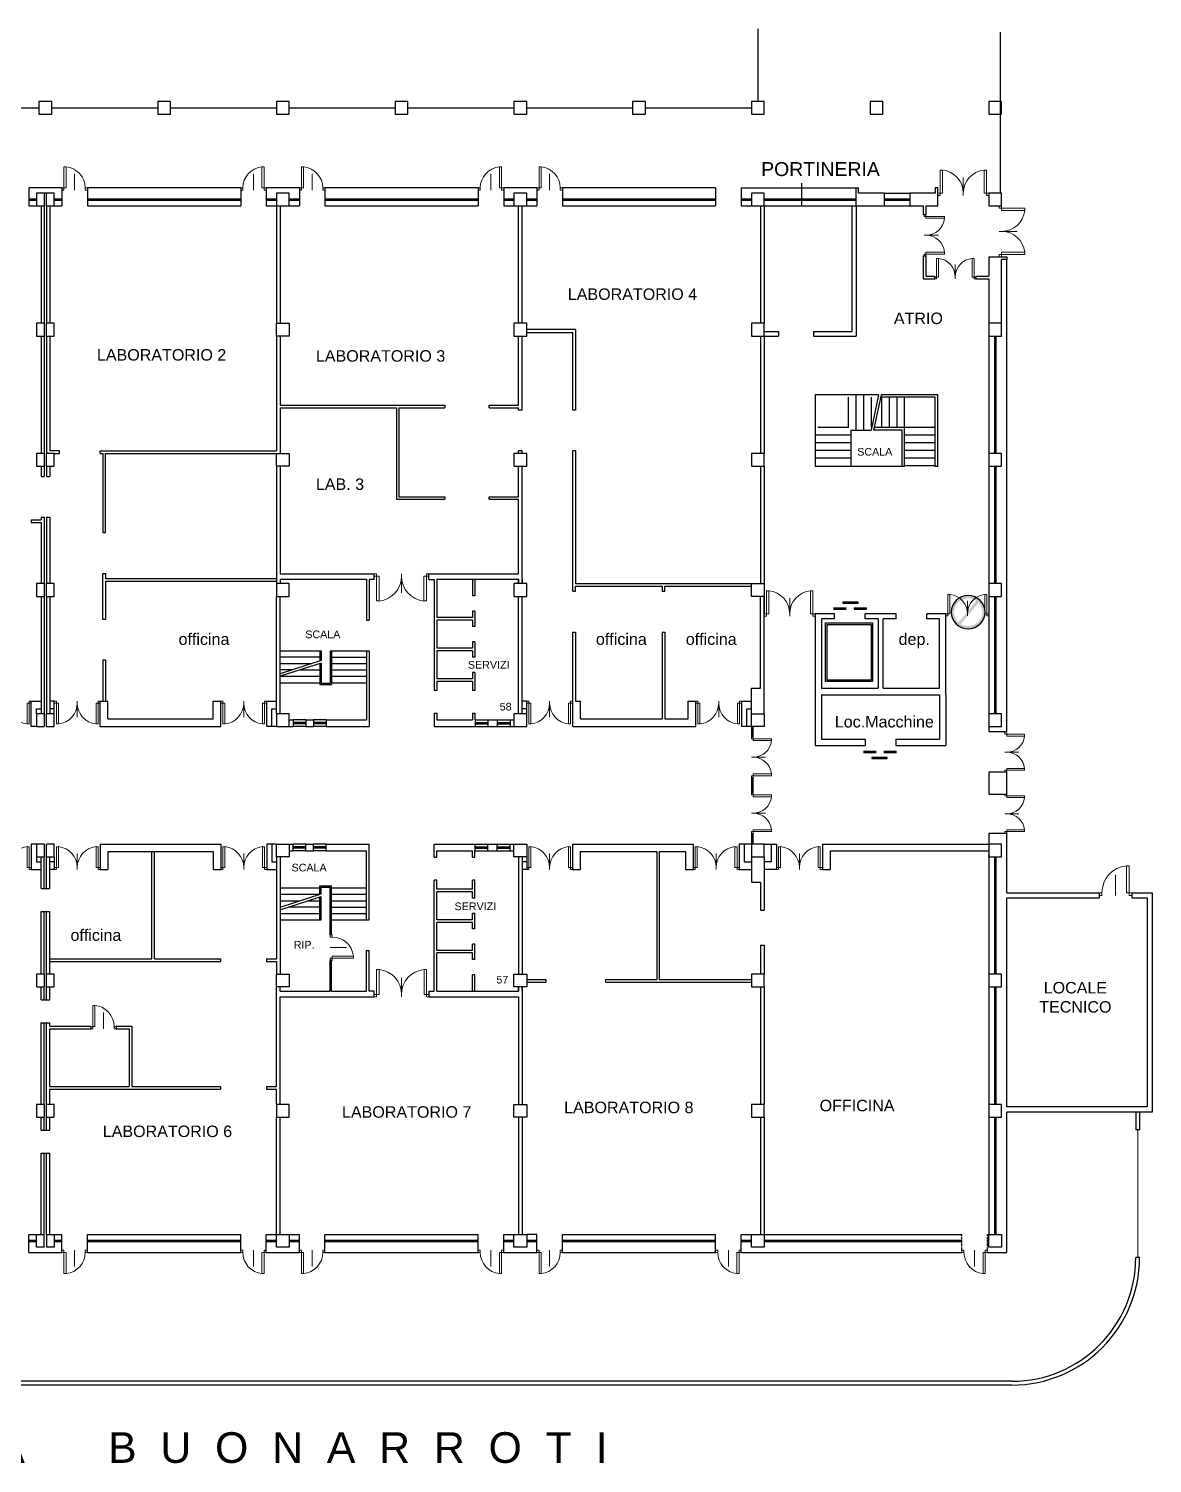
# Model space of a CAD drawing. Header units: millimetres. Extents: x 1432 to 182139, y 2740 to 59598.
# Drawn here: x 138137 to 182139, y 2740 to 58943 of the extents above; entities that cross this region are included whole.
import ezdxf
from ezdxf.enums import TextEntityAlignment as Align

# ---------------------------------------------------------------- set-up
doc = ezdxf.new("R2010")
doc.units = ezdxf.units.MM
for name, pattern in [('DASHDOT', [1, 0.5, -0.25, 0, -0.25]), ('DASHED', [0.75, 0.5, -0.25]), ('HIDDEN', [0.375, 0.25, -0.125])]:
    doc.linetypes.add(name, pattern=pattern)
for name, color, linetype in [('ARCHPT', 7, 'Continuous'), ('CARTIGLIO', 7, 'Continuous'), ('numeri_stanze', 11, 'Continuous'), ('PROIEZIONI', 4, 'Continuous'), ('SEZIONI', 7, 'Continuous')]:
    doc.layers.add(name, color=color, linetype=linetype)
doc.layers.add('arredi', color=8, linetype='Continuous', lineweight=5)
doc.layers.add('INFISSI', color=4, linetype='Continuous', lineweight=5)
doc.layers.add('no_note', color=151, linetype='Continuous', plot=False)
doc.layers.get('no_note').off()
doc.styles.get("Standard").update_dxf_attribs({"font": 'Arial.ttf'})

# ---------------------------------------------------------------- blocks, each defined once
blk = doc.blocks.new('REI')
at = {"layer": 'ARCHPT', "color": 7}
for p, q in [((-630, 230), (-130, 230)), ((-310, 0), (310, 0))]:
    blk.add_line(p, q, dxfattribs=at)
for points in [[(-630, 280), (-630, 180), (-130, 280), (-130, 180)], [(-310, 50), (-310, -50), (310, 50), (310, -50)], [(670, 280), (670, 180), (170, 280), (170, 180)]]:
    blk.add_trace(points, dxfattribs=at)
blk = doc.blocks.new('PORTA')
at = {"layer": 'INFISSI'}
for p, q in [((-5477.1, 11431.3), (-5482.1, 11431.3)), ((-5477.1, 11426.3), (-5482.1, 11426.3)), ((-5477.1, 11431.3), (-5477.1, 11426.3)), ((-5477.1, 11426.3), (-5477.1, 11376.6)), ((-5472.1, 11426.3), (-5477.1, 11426.3)), ((-5472.1, 11426.3), (-5472.1, 11376.6)), ((-5427.1, 11431.3), (-5427.1, 11392.9)), ((-5382.1, 11426.3), (-5382.1, 11376.6)), ((-5377.1, 11426.3), (-5382.1, 11426.3)), ((-5372.1, 11431.3), (-5377.1, 11431.3)), ((-5377.1, 11431.3), (-5377.1, 11426.3)), ((-5377.1, 11426.3), (-5377.1, 11376.6)), ((-5372.1, 11426.3), (-5377.1, 11426.3)), ((-5472.1, 11376.6), (-5477.1, 11376.6)), ((-5382.1, 11376.6), (-5377.1, 11376.6))]:
    blk.add_line(p, q, dxfattribs=at)
for centre, start, end in [((-5477.1, 11426.3), 275.7392, 0), ((-5377.1, 11426.3), 180, 264.2608)]:
    blk.add_arc(centre, 50, start, end, dxfattribs=at)
blk = doc.blocks.new('porta 180')
at = {"layer": 'INFISSI', "xscale": -16.36363636421078, "yscale": 16.36363636314986, "zscale": 16.36363636415724}
blk.add_blockref('PORTA', (-58703, 159843), dxfattribs=at)
blk = doc.blocks.new('porta_1')
at = {"layer": 'INFISSI'}
for p, q in [((-12578.2, 17272.4), (-12578.2, 17364.9)), ((-12578.2, 17364.9), (-12568.9, 17364.9)), ((-12568.9, 17272.4), (-12568.9, 17364.9)), ((-12615.4, 17263.1), (-12615.4, 17334.5)), ((-12661.9, 17272.4), (-12671.2, 17272.4)), ((-12661.9, 17263.1), (-12671.2, 17263.1)), ((-12661.9, 17263.1), (-12661.9, 17272.4)), ((-12578.2, 17272.4), (-12568.9, 17272.4)), ((-12568.9, 17272.4), (-12559.6, 17272.4)), ((-12568.9, 17263.1), (-12568.9, 17272.4)), ((-12568.9, 17263.1), (-12559.6, 17263.1))]:
    blk.add_line(p, q, dxfattribs=at)
blk.add_arc((-12568.9, 17272.4), 93, 95.7392, 180, dxfattribs=at)
blk = doc.blocks.new('divieto_accesso')
at = {"layer": 'CARTIGLIO'}
h = blk.add_hatch(color=1, dxfattribs=at)
edge = h.paths.add_edge_path()
edge.add_arc((0, 0), 0.733, 0, 360)
edge = h.paths.add_edge_path(flags=16)
edge.add_line((-0.356, 0.496), (0.414, -0.449))
edge.add_arc((0, 0), 0.611, 312.63798, 485.67173)
edge = h.paths.add_edge_path(flags=16)
edge.add_line((-0.448, 0.415), (0.316, -0.522))
edge.add_arc((0, 0), 0.611, 137.14128, 301.16842, ccw=False)
at = {"layer": 'CARTIGLIO', "color": 2}
blk.add_circle((0, 0), 0.733, dxfattribs=at)

msp = doc.modelspace()

# ---------------------------------------------------------------- linework, layer by layer
at = {"layer": 'arredi', "linetype": 'Continuous'}
msp.add_line((160731, 21694), (160731, 21594), dxfattribs=at)
at = {"layer": 'CARTIGLIO'}
msp.add_line((168397, 52893), (168397, 52002), dxfattribs=at)
at = {"layer": 'INFISSI'}
for p, q in [((166439, 31189), (166439, 31602)), ((166474, 31189), (166474, 31602)), ((166509, 31189), (166509, 31602)), ((166509, 31189), (166439, 31189)), ((166439, 29302), (166439, 29605)), ((166509, 29605), (166439, 29605)), ((166439, 28999), (166439, 29302)), ((166474, 28999), (166474, 29605)), ((166509, 28999), (166509, 29605)), ((166509, 28999), (166439, 28999)), ((166439, 27002), (166439, 27415)), ((166509, 27415), (166439, 27415)), ((166474, 27002), (166474, 27415)), ((166509, 27002), (166509, 27415)), ((181568, 15805, -314), (181568, 10805, -314))]:
    msp.add_line(p, q, dxfattribs=at)
at = {"layer": 'PROIEZIONI', "linetype": 'DASHED', "ltscale": 400000}
for p, q in [((166689, 58943), (166689, 56092)), ((166690, 58943), (166689, 56092)), ((176186, 58810), (176186, 52502)), ((134389, 55842), (138539, 55842)), ((139039, 55842), (143189, 55842)), ((143689, 55842), (147839, 55842)), ((148339, 55842), (152489, 55842)), ((152989, 55842), (157139, 55842)), ((157639, 55842), (161789, 55842)), ((162289, 55842), (166439, 55842)), ((168939, 44602), (168939, 41794)), ((171421, 44602), (168939, 44602)), ((170239, 43323), (170239, 44502)), ((170539, 43216), (170539, 44602)), ((170839, 43216), (170839, 44602)), ((171421, 44602), (171124, 43216)), ((171139, 43323), (171139, 44502)), ((171524, 44602), (171227, 43216)), ((170239, 43316), (169039, 43316)), ((170339, 43016), (168939, 43016)), ((170339, 42716), (168939, 42716)), ((170339, 43216), (170339, 41794)), ((170339, 43216), (171124, 43216)), ((170339, 42416), (168939, 42416)), ((170339, 42116), (168939, 42116)), ((172339, 41794), (168939, 41794)), ((147989, 34572), (149539, 34572)), ((149539, 34322), (147989, 34322)), ((149539, 34572), (149539, 34175)), ((149539, 34572), (149589, 34572)), ((149589, 34572), (149589, 34191)), ((149589, 34191), (147989, 33675)), ((149589, 34088), (147989, 33572)), ((147989, 34072), (149219, 34072)), ((148444, 33822), (147989, 33822)), ((147989, 24532), (149589, 25048)), ((147989, 24427), (149589, 24943)), ((149089, 24782), (149539, 24782)), ((149539, 24032), (149539, 24927)), ((149589, 24032), (149589, 24943)), ((147989, 24282), (149539, 24282)), ((149539, 24532), (148314, 24532)), ((147989, 24032), (149539, 24032)), ((149539, 24032), (149589, 24032))]:
    msp.add_line(p, q, dxfattribs=at)
at = {"layer": 'PROIEZIONI'}
for p, q in [((138139, 52277), (138439, 52277)), ((139139, 52277), (139439, 52277)), ((140439, 52277), (146439, 52277)), ((147439, 52277), (147839, 52277)), ((148339, 52277), (148739, 52277)), ((149739, 52277), (155739, 52277)), ((156739, 52277), (157139, 52277)), ((157639, 52277), (158039, 52277)), ((159039, 52277), (165039, 52277)), ((166039, 52277), (166439, 52277)), ((166939, 52277), (170539, 52277)), ((171639, 52502), (172639, 52502)), ((171639, 52277), (172639, 52277)), ((138139, 52227), (138439, 52227)), ((139139, 52227), (139439, 52227)), ((140439, 52227), (146439, 52227)), ((147439, 52227), (147839, 52227)), ((148339, 52227), (148739, 52227)), ((149739, 52227), (155739, 52227)), ((156739, 52227), (157139, 52227)), ((157639, 52227), (158039, 52227)), ((159039, 52227), (165039, 52227)), ((166039, 52227), (166439, 52227)), ((166939, 52227), (170539, 52227)), ((171639, 52227), (172639, 52227)), ((171639, 52002), (172639, 52002)), ((175964, 46902), (175964, 42302)), ((176014, 46902), (176014, 42302)), ((171541, 43323), (171541, 44502)), ((171841, 43323), (171841, 44502)), ((172141, 43323), (172141, 44502)), ((172441, 43323), (172441, 44502)), ((173639, 43316), (172439, 43316)), ((173639, 43016), (172439, 43016)), ((173639, 42716), (172439, 42716)), ((173639, 42416), (172439, 42416)), ((173639, 42116), (172439, 42116)), ((173639, 41816), (172439, 41816)), ((175964, 41802), (175964, 37202)), ((176014, 41802), (176014, 37202)), ((175964, 36702), (175964, 32102)), ((176014, 36702), (176014, 32102)), ((149939, 34572), (151364, 34572)), ((149989, 34322), (151364, 34322)), ((148764, 33822), (149539, 33822)), ((149989, 34072), (151364, 34072)), ((149989, 33822), (151364, 33822)), ((147989, 33572), (149539, 33572)), ((147989, 33322), (149539, 33322)), ((147989, 33322), (149539, 33322)), ((149989, 33572), (151364, 33572)), ((149989, 33322), (151364, 33322)), ((148989, 31872), (148489, 31872)), ((148989, 31762), (148489, 31762)), ((148989, 31712), (148489, 31712)), ((148989, 31602), (148489, 31602)), ((149789, 31872), (149289, 31872)), ((149789, 31762), (149289, 31762)), ((149789, 31712), (149289, 31712)), ((149789, 31602), (149289, 31602)), ((155618, 31872), (156118, 31872)), ((155618, 31762), (156118, 31762)), ((155618, 31712), (156118, 31712)), ((155618, 31602), (156118, 31602)), ((156489, 31872), (156989, 31872)), ((156489, 31762), (156989, 31762)), ((156489, 31712), (156989, 31712)), ((156489, 31602), (156989, 31602)), ((148989, 27002), (148489, 27002)), ((149789, 27002), (149289, 27002)), ((155618, 27002), (156118, 27002)), ((156489, 27002), (156989, 27002)), ((148989, 26892), (148489, 26892)), ((148989, 26842), (148489, 26842)), ((148989, 26732), (148489, 26732)), ((149789, 26892), (149289, 26892)), ((149789, 26842), (149289, 26842)), ((149789, 26732), (149289, 26732)), ((155618, 26892), (156118, 26892)), ((155618, 26842), (156118, 26842)), ((155618, 26732), (156118, 26732)), ((156489, 26892), (156989, 26892)), ((156489, 26842), (156989, 26842)), ((156489, 26732), (156989, 26732)), ((175964, 26502), (175964, 21902)), ((176014, 26502), (176014, 21902)), ((147989, 25282), (149539, 25282)), ((147989, 25032), (149539, 25032)), ((147989, 24782), (148764, 24782)), ((149989, 25282), (151364, 25282)), ((149989, 25032), (151364, 25032)), ((149989, 24782), (151364, 24782)), ((149989, 24532), (151364, 24532)), ((149989, 24282), (151364, 24282)), ((149939, 24032), (151364, 24032)), ((175964, 21402), (175964, 16802)), ((176014, 21402), (176014, 16802)), ((175964, 16302), (175964, 11702)), ((176014, 16302), (176014, 11702)), ((138139, 11477), (138439, 11477)), ((138139, 11427), (138439, 11427)), ((139139, 11477), (139439, 11477)), ((139139, 11427), (139439, 11427)), ((140439, 11477), (146439, 11477)), ((140439, 11427), (146439, 11427)), ((147439, 11477), (147839, 11477)), ((147439, 11427), (147839, 11427)), ((148339, 11477), (148739, 11477)), ((148339, 11427), (148739, 11427)), ((149739, 11477), (155739, 11477)), ((149739, 11427), (155739, 11427)), ((156739, 11477), (157139, 11477)), ((156739, 11427), (157139, 11427)), ((157639, 11477), (158039, 11477)), ((157639, 11427), (158039, 11427)), ((159039, 11477), (165039, 11477)), ((159039, 11427), (165039, 11427)), ((166039, 11477), (166439, 11477)), ((166039, 11427), (166439, 11427)), ((166939, 11477), (174680, 11477)), ((166939, 11427), (174680, 11427))]:
    msp.add_line(p, q, dxfattribs=at)
for points in [[(171184, 33367), (169345, 33367), (169345, 35667), (171184, 35667)], [(171124, 33426), (169404, 33426), (169404, 35607), (171124, 35607)]]:
    msp.add_lwpolyline(points, close=True, dxfattribs=at)
at = {"layer": 'SEZIONI', "color": 0}
for p, q in [((138539, 56092), (138539, 55592)), ((139039, 56092), (138539, 56092)), ((139039, 55592), (139039, 56092)), ((143189, 56092), (143189, 55592)), ((143689, 56092), (143189, 56092)), ((143689, 55592), (143689, 56092)), ((147839, 56092), (147839, 55592)), ((148339, 56092), (147839, 56092)), ((148339, 55592), (148339, 56092)), ((152489, 56092), (152489, 55592)), ((152989, 56092), (152489, 56092)), ((152989, 55592), (152989, 56092)), ((157139, 56092), (157139, 55592)), ((157639, 56092), (157139, 56092)), ((157639, 55592), (157639, 56092)), ((161789, 56092), (161789, 55592)), ((162289, 56092), (161789, 56092)), ((162289, 55592), (162289, 56092)), ((166939, 56092), (166439, 56092)), ((166439, 56092), (166439, 55592)), ((166939, 55592), (166939, 56092)), ((171089, 56092), (171089, 55592)), ((171589, 56092), (171089, 56092)), ((171589, 55592), (171589, 56092)), ((176239, 56092), (175739, 56092)), ((175739, 56092), (175739, 55592)), ((176239, 55592), (176239, 56092)), ((138539, 55592), (139039, 55592)), ((143189, 55592), (143689, 55592)), ((147839, 55592), (148339, 55592)), ((152489, 55592), (152989, 55592)), ((157139, 55592), (157639, 55592)), ((161789, 55592), (162289, 55592)), ((166439, 55592), (166939, 55592)), ((171089, 55592), (171589, 55592)), ((175739, 55592), (176239, 55592)), ((139439, 52702), (138139, 52702)), ((138139, 52702), (138139, 52002)), ((138739, 52502), (138439, 52502)), ((138439, 52502), (138439, 52002)), ((138739, 52502), (138739, 52002)), ((138839, 52002), (138839, 52502)), ((139139, 52502), (138839, 52502)), ((139139, 52002), (139139, 52502)), ((139439, 52702), (139439, 52002)), ((146439, 52702), (140439, 52702)), ((140439, 52702), (140439, 52002)), ((146439, 52702), (146439, 52002)), ((148739, 52702), (147439, 52702)), ((147439, 52702), (147439, 52002)), ((147839, 52502), (147839, 52002)), ((148339, 52502), (147839, 52502)), ((148339, 52002), (148339, 52502)), ((148739, 52702), (148739, 52002)), ((155739, 52702), (149739, 52702)), ((149739, 52702), (149739, 52002)), ((155739, 52702), (155739, 52002)), ((158039, 52702), (156739, 52702)), ((156739, 52702), (156739, 52002)), ((157139, 52502), (157139, 52002)), ((157639, 52502), (157139, 52502)), ((157639, 52002), (157639, 52502)), ((158039, 52702), (158039, 52002)), ((165039, 52702), (159039, 52702)), ((159039, 52702), (159039, 52002)), ((165039, 52702), (165039, 52002)), ((166039, 52702), (170639, 52702)), ((166039, 52702), (166039, 52002)), ((166939, 52502), (166439, 52502)), ((166439, 52502), (166439, 52002)), ((166939, 52002), (166939, 52502)), ((170539, 52002), (170539, 52702)), ((170639, 52502), (170639, 52702)), ((171639, 52502), (170639, 52502)), ((171639, 52502), (171639, 52002)), ((173639, 52502), (172639, 52502)), ((172639, 52502), (172639, 52002)), ((173639, 52702), (173639, 52502)), ((173739, 52702), (173639, 52702)), ((173739, 52002), (173739, 52702)), ((176239, 52502), (175739, 52502)), ((175739, 52502), (175739, 52002)), ((176239, 52002), (176239, 52502)), ((138139, 52002), (138439, 52002)), ((138439, 52002), (138739, 52002)), ((138619, 52002), (138619, 47402)), ((138739, 52002), (138739, 47402)), ((138839, 52002), (138839, 47402)), ((138839, 52002), (139139, 52002)), ((138959, 52002), (138959, 47402)), ((139139, 52002), (139439, 52002)), ((140439, 52002), (146439, 52002)), ((147439, 52002), (147839, 52002)), ((147839, 52002), (147839, 47402)), ((147839, 52002), (148339, 52002)), ((147989, 52002), (147989, 47402)), ((148339, 52002), (148739, 52002)), ((149739, 52002), (155739, 52002)), ((156739, 52002), (157139, 52002)), ((157139, 52002), (157639, 52002)), ((157314, 47402), (157314, 52002)), ((157464, 47402), (157464, 52002)), ((157639, 52002), (158039, 52002)), ((159039, 52002), (165039, 52002)), ((166039, 52002), (166439, 52002)), ((166439, 52002), (166939, 52002)), ((166789, 52002), (166789, 47402)), ((166939, 52002), (166939, 47402)), ((166939, 52002), (171639, 52002)), ((170377, 52002), (170377, 47078)), ((170539, 52002), (170539, 46902)), ((172639, 52002), (173160, 52002)), ((173160, 52002), (173160, 51662)), ((173273, 52002), (173273, 51662)), ((173273, 52002), (173739, 52002)), ((175739, 52002), (176239, 52002)), ((173160, 51662), (173273, 51662)), ((173160, 50042), (173273, 50042)), ((173160, 50042), (173160, 49139)), ((173273, 50042), (173273, 49252)), ((175739, 50002), (176439, 50002)), ((175739, 50002), (175739, 49252)), ((176239, 47402), (176239, 49902)), ((176439, 49902), (176239, 49902)), ((176439, 50002), (176439, 49902)), ((176439, 47402), (176439, 49902)), ((173160, 49139), (173613, 49139)), ((173273, 49252), (173613, 49252)), ((173613, 49252), (173613, 49139)), ((175233, 49252), (175233, 49139)), ((175233, 49252), (175739, 49252)), ((175233, 49139), (175739, 49139)), ((175739, 49139), (175739, 47402)), ((138439, 47402), (138439, 46902)), ((138439, 47402), (138439, 46902)), ((138439, 47402), (138439, 46902)), ((138739, 47402), (138439, 47402)), ((138739, 47402), (138439, 47402)), ((138739, 47402), (138439, 47402)), ((138739, 47402), (138739, 46902)), ((138739, 47402), (138739, 46902)), ((138739, 47402), (138739, 46902)), ((138839, 46902), (138839, 47402)), ((138839, 46902), (138839, 47402)), ((138839, 46902), (138839, 47402)), ((139139, 47402), (138839, 47402)), ((139139, 47402), (138839, 47402)), ((139139, 47402), (138839, 47402)), ((139139, 46902), (139139, 47402)), ((139139, 46902), (139139, 47402)), ((139139, 46902), (139139, 47402)), ((147839, 46902), (147839, 47402)), ((147839, 47402), (148339, 47402)), ((148339, 47402), (148339, 46902)), ((157139, 47402), (157139, 46902)), ((157639, 47402), (157139, 47402)), ((157639, 46902), (157639, 47402)), ((166439, 47402), (166439, 46902)), ((166939, 47402), (166439, 47402)), ((166939, 46902), (166939, 47402)), ((176239, 47402), (175739, 47402)), ((175739, 47402), (175739, 46902)), ((176239, 46902), (176239, 47402)), ((176439, 31406), (176439, 47402)), ((138439, 46902), (138739, 46902)), ((138439, 46902), (138739, 46902)), ((138439, 46902), (138739, 46902)), ((138619, 46902), (138619, 42302)), ((138739, 46902), (138739, 42302)), ((138839, 46902), (138839, 42302)), ((138839, 46902), (139139, 46902)), ((138839, 46902), (139139, 46902)), ((138839, 46902), (139139, 46902)), ((138959, 46902), (138959, 42402)), ((147839, 46902), (147839, 42402)), ((148339, 46902), (147839, 46902)), ((147989, 46902), (147989, 44192)), ((157139, 46902), (157639, 46902)), ((157314, 44192), (157314, 46902)), ((157464, 44002), (157464, 46902)), ((159544, 47152), (157639, 47152)), ((159444, 47032), (157639, 47032)), ((159444, 44002), (159444, 47032)), ((159544, 47152), (159544, 44002)), ((166439, 46902), (166939, 46902)), ((166789, 46902), (166789, 42302)), ((166939, 47078), (167501, 47078)), ((166939, 46902), (167501, 46902)), ((166939, 46902), (166939, 42302)), ((167501, 47078), (167501, 46902)), ((168872, 47078), (168872, 46902)), ((168872, 47078), (170377, 47078)), ((168872, 46902), (170539, 46902)), ((175739, 46902), (176239, 46902)), ((175739, 46902), (175739, 42302)), ((173639, 44502), (171502, 44502)), ((173639, 41794), (173639, 44502)), ((147989, 44192), (154430, 44192)), ((147989, 44092), (147989, 42302)), ((147989, 44092), (152538, 44092)), ((152538, 44092), (152538, 41682)), ((152632, 44092), (154430, 44092)), ((152632, 44092), (152632, 40608)), ((154430, 44192), (154430, 44092)), ((156171, 44192), (157314, 44192)), ((156171, 44092), (156171, 44192)), ((156171, 44092), (157314, 44092)), ((157314, 44002), (157314, 44092)), ((157464, 44002), (157314, 44002)), ((159544, 44002), (159444, 44002)), ((172439, 43316), (171248, 43316)), ((172439, 41794), (172439, 43316)), ((172339, 43216), (171227, 43216)), ((172339, 41794), (172339, 43216)), ((138439, 42302), (138439, 41802)), ((138739, 42302), (138439, 42302)), ((138739, 42302), (138439, 42302)), ((138439, 42302), (138439, 41802)), ((138739, 42302), (138439, 42302)), ((138439, 42302), (138439, 41802)), ((138739, 42302), (138739, 41802)), ((138739, 42302), (138739, 41802)), ((138739, 42302), (138739, 41802)), ((139139, 42302), (138839, 42302)), ((138839, 41802), (138839, 42302)), ((138839, 41802), (138839, 42302)), ((139139, 42302), (138839, 42302)), ((138839, 41802), (138839, 42302)), ((139139, 42302), (138839, 42302)), ((139339, 42402), (138959, 42402)), ((139139, 41802), (139139, 42302)), ((139139, 41802), (139139, 42302)), ((139139, 41802), (139139, 42302)), ((139139, 42302), (139339, 42302)), ((139339, 42302), (139339, 42402)), ((140939, 42402), (147839, 42402)), ((140939, 42302), (140939, 42402)), ((140939, 42302), (141039, 42302)), ((141039, 42302), (141039, 39202)), ((141139, 42302), (147839, 42302)), ((141139, 39202), (141139, 42302)), ((147839, 42302), (148339, 42302)), ((147839, 41802), (147839, 42302)), ((148339, 42302), (148339, 41802)), ((157639, 42302), (157139, 42302)), ((157139, 42302), (157139, 41802)), ((157314, 42302), (157314, 42402)), ((157464, 42402), (157314, 42402)), ((157464, 42302), (157464, 42402)), ((157639, 41802), (157639, 42302)), ((159444, 36902), (159444, 42402)), ((159544, 42402), (159444, 42402)), ((159544, 42402), (159544, 37202)), ((166939, 42302), (166439, 42302)), ((166439, 42302), (166439, 41802)), ((166939, 41802), (166939, 42302)), ((176239, 42302), (175739, 42302)), ((175739, 42302), (175739, 41802)), ((176239, 41802), (176239, 42302)), ((138439, 41802), (138739, 41802)), ((138439, 41802), (138739, 41802)), ((138439, 41802), (138739, 41802)), ((138619, 41802), (138619, 41402)), ((138739, 41802), (138739, 41402)), ((138839, 41802), (139139, 41802)), ((138839, 41802), (139139, 41802)), ((138839, 41802), (139139, 41802)), ((138839, 41802), (138839, 41402)), ((138959, 41802), (138959, 41402)), ((147839, 41802), (147839, 37107)), ((148339, 41802), (147839, 41802)), ((147989, 41802), (147989, 37592)), ((152538, 41682), (152538, 40508)), ((157139, 41802), (157639, 41802)), ((157314, 40608), (157314, 41802)), ((157464, 37202), (157464, 41802)), ((166439, 41802), (166939, 41802)), ((166789, 41802), (166789, 37202)), ((166939, 41802), (166939, 37107)), ((172439, 41794), (172339, 41794)), ((173739, 41794), (173639, 41794)), ((175739, 41802), (176239, 41802)), ((175739, 41802), (175739, 37202)), ((138619, 41402), (138739, 41402)), ((138839, 41402), (138959, 41402)), ((152538, 40508), (154430, 40508)), ((152632, 40608), (154430, 40608)), ((154430, 40608), (154430, 40508)), ((156171, 40608), (157314, 40608)), ((156171, 40508), (156171, 40608)), ((156171, 40508), (157314, 40508)), ((157314, 37592), (157314, 40508)), ((138239, 39702), (138239, 39602)), ((138239, 39702), (138619, 39702)), ((138239, 39602), (138619, 39602)), ((138619, 39802), (138619, 39702)), ((138619, 39802), (138739, 39802)), ((138619, 39602), (138619, 37202)), ((138739, 39802), (138739, 37202)), ((138839, 39802), (138839, 37202)), ((138839, 39802), (138959, 39802)), ((138959, 39802), (138959, 37202)), ((141039, 39202), (141139, 39202)), ((138739, 37202), (138439, 37202)), ((138739, 37202), (138439, 37202)), ((138739, 37202), (138439, 37202)), ((138439, 37202), (138439, 36702)), ((138439, 37202), (138439, 36702)), ((138439, 37202), (138439, 36702)), ((138739, 37202), (138739, 36702)), ((138739, 37202), (138739, 36702)), ((138739, 37202), (138739, 36702)), ((139139, 37202), (138839, 37202)), ((139139, 37202), (138839, 37202)), ((139139, 37202), (138839, 37202)), ((138839, 36702), (138839, 37202)), ((138839, 36702), (138839, 37202)), ((138839, 36702), (138839, 37202)), ((139139, 36702), (139139, 37202)), ((139139, 36702), (139139, 37202)), ((139139, 36702), (139139, 37202)), ((141039, 35802), (141039, 37602)), ((141039, 37602), (141139, 37602)), ((141139, 37602), (141139, 37402)), ((141139, 37402), (147839, 37402)), ((141139, 37302), (147839, 37302)), ((141139, 37302), (141139, 35802)), ((148339, 37202), (147839, 37202)), ((147839, 37202), (147839, 36702)), ((147989, 37592), (151663, 37592)), ((147989, 37372), (151364, 37372)), ((147989, 37372), (147989, 37202)), ((148339, 36702), (148339, 37202)), ((151364, 37372), (151364, 35772)), ((151663, 37369), (151464, 37369)), ((151464, 37369), (151464, 35772)), ((151663, 37369), (151663, 37592)), ((153813, 37592), (157314, 37592)), ((153813, 37369), (153813, 37592)), ((153813, 37369), (154014, 37369)), ((154014, 37369), (154014, 33022)), ((154114, 37372), (155839, 37372)), ((154114, 37372), (154114, 35872)), ((154114, 37372), (155514, 37372)), ((155514, 37372), (155514, 36722)), ((155614, 37372), (157314, 37372)), ((155614, 37372), (155614, 36722)), ((157639, 37202), (157139, 37202)), ((157139, 37202), (157139, 36702)), ((157314, 37202), (157314, 37372)), ((157314, 37372), (157314, 37202)), ((157464, 37372), (157464, 37202)), ((157639, 36702), (157639, 37202)), ((159544, 37202), (166439, 37202)), ((159544, 37102), (162943, 37102)), ((159544, 36902), (159544, 37102)), ((162943, 37102), (162943, 36902)), ((163043, 37102), (166439, 37102)), ((163043, 36902), (163043, 37102)), ((166439, 37202), (166939, 37202)), ((166439, 36702), (166439, 37202)), ((166939, 37202), (166939, 36702)), ((176239, 37202), (175739, 37202)), ((175739, 37202), (175739, 36702)), ((176239, 36702), (176239, 37202)), ((138439, 36702), (138739, 36702)), ((138439, 36702), (138739, 36702)), ((138439, 36702), (138739, 36702)), ((138619, 36702), (138619, 32102)), ((138739, 36702), (138739, 32102)), ((138839, 36702), (138839, 32102)), ((138839, 36702), (139139, 36702)), ((138839, 36702), (139139, 36702)), ((138839, 36702), (139139, 36702)), ((138959, 36702), (138959, 32102)), ((147839, 32102), (147839, 36702)), ((147839, 36702), (148339, 36702)), ((147989, 32102), (147989, 36702)), ((155614, 36722), (155514, 36722)), ((157139, 36702), (157639, 36702)), ((157314, 32102), (157314, 36702)), ((157464, 32102), (157464, 36702)), ((159444, 36902), (159544, 36902)), ((162943, 36902), (163043, 36902)), ((166939, 36702), (166439, 36702)), ((166789, 33102), (166789, 36702)), ((166939, 37022), (166939, 36022)), ((166939, 32102), (166939, 36702)), ((175739, 36702), (176239, 36702)), ((175739, 36702), (175739, 32102)), ((155614, 36122), (155514, 36122)), ((155514, 36122), (155514, 35872)), ((155614, 36122), (155614, 35872)), ((168939, 36022), (168939, 32852)), ((169694, 36022), (168939, 36022)), ((169694, 35822), (169694, 36022)), ((172104, 36022), (170894, 36022)), ((170894, 35822), (170894, 36022)), ((172104, 35822), (172104, 36022)), ((173304, 35822), (173304, 36022)), ((174059, 36022), (173304, 36022)), ((174059, 32852), (174059, 36022)), ((141139, 35802), (141039, 35802)), ((151364, 35772), (151464, 35772)), ((155514, 35872), (154114, 35872)), ((154114, 35772), (154114, 34672)), ((155514, 35772), (154114, 35772)), ((155514, 35772), (155514, 35522)), ((155614, 35522), (155514, 35522)), ((155614, 35872), (155614, 35772)), ((155614, 35772), (155614, 35522)), ((169189, 35822), (169189, 33102)), ((169694, 35822), (169189, 35822)), ((171399, 35822), (170894, 35822)), ((171399, 35822), (171399, 33102)), ((171599, 33102), (171599, 35822)), ((172104, 35822), (171599, 35822)), ((173809, 35822), (173304, 35822)), ((173809, 33102), (173809, 35822)), ((155514, 34922), (155514, 34672)), ((155614, 34922), (155514, 34922)), ((155614, 34922), (155614, 34672)), ((159444, 32602), (159444, 35302)), ((159444, 35302), (159544, 35302)), ((159544, 35302), (159544, 32602)), ((162944, 35302), (162944, 31902)), ((162944, 35302), (163044, 35302)), ((163044, 35302), (163044, 31902)), ((149939, 34572), (149939, 33297)), ((149989, 34572), (149989, 33247)), ((151364, 34572), (151364, 31872)), ((151364, 34572), (151464, 34572)), ((151464, 34572), (151464, 31602)), ((151464, 34572), (151464, 31602)), ((155514, 34672), (154114, 34672)), ((154114, 34572), (154114, 33472)), ((155514, 34572), (154114, 34572)), ((155514, 34572), (155514, 34322)), ((155614, 34322), (155514, 34322)), ((155614, 34672), (155614, 34572)), ((155614, 34572), (155614, 34322)), ((141139, 34202), (141039, 34202)), ((141039, 34202), (141039, 32602)), ((141139, 34202), (141139, 32602)), ((149539, 34072), (149539, 33247)), ((149589, 34088), (149589, 33297)), ((155614, 33722), (155514, 33722)), ((155514, 33722), (155514, 33472)), ((155614, 33722), (155614, 33022)), ((149539, 33247), (149989, 33247)), ((149589, 33297), (149939, 33297)), ((155514, 33472), (154114, 33472)), ((155514, 33372), (154114, 33372)), ((154114, 33372), (154114, 33022)), ((155514, 33372), (155514, 33022)), ((138239, 31602), (138239, 32602)), ((138239, 32602), (138619, 32602)), ((139139, 32602), (138959, 32602)), ((139139, 32102), (139139, 32602)), ((140939, 31602), (140939, 32602)), ((140939, 32602), (141239, 32602)), ((141239, 31902), (141239, 32602)), ((145359, 31902), (145359, 32602)), ((145359, 32602), (145659, 32602)), ((145659, 31602), (145659, 32602)), ((147459, 32602), (147839, 32602)), ((147459, 31602), (147459, 32602)), ((154114, 33022), (154014, 33022)), ((155614, 33022), (155514, 33022)), ((157644, 32602), (157464, 32602)), ((157644, 32102), (157644, 32602)), ((159444, 31602), (159444, 32602)), ((159544, 32602), (159744, 32602)), ((159744, 31902), (159744, 32602)), ((163959, 32602), (164259, 32602)), ((163959, 31902), (163959, 32602)), ((164259, 31602), (164259, 32602)), ((166059, 32602), (166439, 32602)), ((166059, 31602), (166059, 32602)), ((166439, 33102), (166789, 33102)), ((166439, 32102), (166439, 33102)), ((168939, 32856), (168939, 30856)), ((169189, 33102), (171399, 33102)), ((169189, 32856), (169189, 31106)), ((169189, 32852), (173809, 32852)), ((171599, 33102), (173809, 33102)), ((173809, 32852), (173809, 31106)), ((174059, 32852), (174059, 30856)), ((138439, 32302), (138619, 32302)), ((138439, 32102), (138439, 32302)), ((138439, 32102), (138439, 31602)), ((138739, 32102), (138439, 32102)), ((138739, 32102), (138439, 32102)), ((138439, 32102), (138439, 31602)), ((138739, 32102), (138439, 32102)), ((138439, 32102), (138439, 31602)), ((138739, 32102), (138739, 31602)), ((138739, 32102), (138739, 31602)), ((138739, 32102), (138739, 31602)), ((139139, 32102), (138839, 32102)), ((138839, 31602), (138839, 32102)), ((138839, 31602), (138839, 32102)), ((139139, 32102), (138839, 32102)), ((138839, 31602), (138839, 32102)), ((139139, 32102), (138839, 32102)), ((139139, 32302), (138959, 32302)), ((139139, 31602), (139139, 32102)), ((139139, 31602), (139139, 32102)), ((139139, 31602), (139139, 32102)), ((147659, 31602), (147659, 32302)), ((147659, 32302), (147839, 32302)), ((148339, 32102), (147839, 32102)), ((147839, 32102), (147839, 31602)), ((148339, 31602), (148339, 32102)), ((154014, 32122), (154014, 31602)), ((154014, 32122), (154114, 32122)), ((154114, 32122), (154114, 31872)), ((155514, 32122), (155614, 32122)), ((155514, 32122), (155514, 31872)), ((155614, 32122), (155614, 31872)), ((157639, 32102), (157139, 32102)), ((157139, 32102), (157139, 31602)), ((157644, 32302), (157464, 32302)), ((157639, 31602), (157639, 32102)), ((166259, 31602), (166259, 32302)), ((166259, 32302), (166439, 32302)), ((166439, 32102), (166939, 32102)), ((166439, 31602), (166439, 32102)), ((166939, 32102), (166939, 31602)), ((176239, 32102), (175739, 32102)), ((175739, 32102), (175739, 31406)), ((176239, 31602), (176239, 32102)), ((138439, 31602), (138239, 31602)), ((138439, 31602), (138739, 31602)), ((138439, 31602), (138739, 31602)), ((138439, 31602), (138739, 31602)), ((138839, 31602), (139139, 31602)), ((138839, 31602), (139139, 31602)), ((138839, 31602), (139139, 31602)), ((140939, 31602), (145659, 31602)), ((141239, 31902), (145359, 31902)), ((147839, 31602), (147459, 31602)), ((147839, 31602), (148339, 31602)), ((148339, 31872), (148489, 31872)), ((148339, 31602), (148489, 31602)), ((148489, 31872), (148489, 31602)), ((148989, 31872), (149289, 31872)), ((148989, 31872), (148989, 31602)), ((148989, 31602), (149289, 31602)), ((149289, 31872), (149289, 31602)), ((149789, 31872), (151364, 31872)), ((149789, 31872), (149789, 31602)), ((149789, 31602), (151464, 31602)), ((154014, 31602), (155618, 31602)), ((154114, 31872), (155514, 31872)), ((155614, 31872), (155618, 31872)), ((155618, 31872), (155618, 31602)), ((156118, 31872), (156118, 31602)), ((156118, 31872), (156489, 31872)), ((156118, 31602), (156489, 31602)), ((156489, 31872), (156489, 31602)), ((156989, 31872), (156989, 31602)), ((156989, 31872), (157139, 31872)), ((156989, 31602), (157139, 31602)), ((157139, 31602), (157639, 31602)), ((159444, 31602), (164259, 31602)), ((159744, 31902), (162944, 31902)), ((163044, 31902), (163959, 31902)), ((166439, 31602), (166059, 31602)), ((166939, 31602), (166439, 31602)), ((175739, 31602), (176239, 31602)), ((169189, 31106), (170899, 31106)), ((170899, 31106), (170899, 30856)), ((172099, 31106), (172099, 30856)), ((172099, 31106), (173809, 31106)), ((175739, 31406), (176439, 31406)), ((168939, 30856), (170899, 30856)), ((172099, 30856), (174059, 30856)), ((176439, 29822), (175739, 29822)), ((175739, 29822), (175739, 28958)), ((176439, 28958), (176439, 29822)), ((175739, 28958), (176439, 28958)), ((138239, 27002), (138239, 26002)), ((138439, 27002), (138239, 27002)), ((138439, 27002), (138439, 26502)), ((138739, 27002), (138439, 27002)), ((138739, 27002), (138739, 26502)), ((139139, 27002), (138839, 27002)), ((138839, 26502), (138839, 27002)), ((139139, 26502), (139139, 27002)), ((140939, 27002), (145659, 27002)), ((140939, 27002), (140939, 26002)), ((145659, 27002), (145659, 26002)), ((147839, 27002), (147459, 27002)), ((147459, 27002), (147459, 26002)), ((147659, 27002), (147659, 26302)), ((147839, 27002), (148339, 27002)), ((147839, 26502), (147839, 27002)), ((148339, 27002), (148489, 27002)), ((148339, 27002), (148339, 26502)), ((148489, 26732), (148489, 27002)), ((148989, 27002), (149289, 27002)), ((148989, 26732), (148989, 27002)), ((149289, 26732), (149289, 27002)), ((149789, 27002), (151464, 27002)), ((149789, 26732), (149789, 27002)), ((151464, 24032), (151464, 27002)), ((154014, 27002), (155618, 27002)), ((154014, 26482), (154014, 27002)), ((155618, 26732), (155618, 27002)), ((156118, 27002), (156489, 27002)), ((156118, 26732), (156118, 27002)), ((156489, 26732), (156489, 27002)), ((156989, 27002), (157139, 27002)), ((156989, 26732), (156989, 27002)), ((157139, 26502), (157139, 27002)), ((157139, 27002), (157639, 27002)), ((157639, 27002), (157639, 26502)), ((157639, 27002), (157639, 26002)), ((159439, 27002), (164159, 27002)), ((159439, 27002), (159439, 26002)), ((164159, 27002), (164159, 26002)), ((165959, 27002), (165959, 26002)), ((166439, 27002), (165959, 27002)), ((166159, 27002), (166159, 26302)), ((166939, 27002), (166439, 27002)), ((166439, 27002), (166439, 26502)), ((166939, 26502), (166939, 27002)), ((166939, 27002), (167419, 27002)), ((167219, 27002), (167219, 26302)), ((167419, 27002), (167419, 26002)), ((169219, 27002), (175739, 27002)), ((169219, 27002), (169219, 26002)), ((175739, 27415), (175739, 21902)), ((176439, 27415), (175739, 27415)), ((176239, 27002), (175739, 27002)), ((175739, 27002), (175739, 26502)), ((176239, 26502), (176239, 27002)), ((176439, 25088), (176439, 27415)), ((138439, 26502), (138739, 26502)), ((138439, 26502), (138439, 26302)), ((138619, 25253), (138619, 26502)), ((138739, 25253), (138739, 26502)), ((138839, 25253), (138839, 26502)), ((138839, 26502), (139139, 26502)), ((138959, 25253), (138959, 26502)), ((139139, 26502), (139139, 26002)), ((141239, 26702), (145359, 26702)), ((141239, 26702), (141239, 26002)), ((142959, 22502), (142959, 26702)), ((143059, 22502), (143059, 26702)), ((145359, 26702), (145359, 26002)), ((147839, 26502), (147839, 22502)), ((148339, 26502), (147839, 26502)), ((147989, 26502), (147989, 21902)), ((148339, 26732), (148489, 26732)), ((148989, 26732), (149289, 26732)), ((149789, 26732), (151364, 26732)), ((151364, 24032), (151364, 26732)), ((154014, 26482), (154114, 26482)), ((154114, 26732), (155514, 26732)), ((154114, 26482), (154114, 26732)), ((155514, 26482), (155514, 26732)), ((155514, 26482), (155614, 26482)), ((155614, 26482), (155614, 26732)), ((155614, 26732), (155618, 26732)), ((156118, 26732), (156489, 26732)), ((156989, 26732), (157139, 26732)), ((157639, 26502), (157139, 26502)), ((157314, 26502), (157314, 21902)), ((157464, 26502), (157464, 21902)), ((157639, 26502), (157639, 26302)), ((159739, 26702), (162732, 26702)), ((159739, 26702), (159739, 26002)), ((162732, 26702), (162732, 21694)), ((162832, 26702), (163859, 26702)), ((162832, 26702), (162832, 21694)), ((163859, 26702), (163859, 26002)), ((166439, 26502), (166939, 26502)), ((166439, 26502), (166439, 25502)), ((166939, 26502), (166939, 24414)), ((169519, 26732), (175739, 26732)), ((169519, 26732), (169519, 26002)), ((175739, 26502), (175739, 26577)), ((175739, 26502), (176239, 26502)), ((138239, 26002), (138619, 26002)), ((138439, 26302), (138619, 26302)), ((139139, 26302), (138959, 26302)), ((139139, 26002), (138959, 26002)), ((140939, 26002), (141239, 26002)), ((145359, 26002), (145659, 26002)), ((147459, 26002), (147839, 26002)), ((147659, 26302), (147839, 26302)), ((157639, 26302), (157459, 26302)), ((157639, 26002), (157459, 26002)), ((159439, 26002), (159739, 26002)), ((163859, 26002), (164159, 26002)), ((165959, 26002), (166439, 26002)), ((166159, 26302), (166439, 26302)), ((167219, 26302), (166939, 26302)), ((167419, 26002), (166939, 26002)), ((169219, 26002), (169519, 26002)), ((149539, 25357), (149989, 25357)), ((149539, 25032), (149539, 25357)), ((149589, 25307), (149939, 25307)), ((149589, 25048), (149589, 25307)), ((149939, 23441), (149939, 25307)), ((149989, 23441), (149989, 25357)), ((154014, 21235), (154014, 25582)), ((154114, 25582), (154014, 25582)), ((154114, 25232), (154114, 25582)), ((155514, 25232), (155514, 25582)), ((155614, 25582), (155514, 25582)), ((155614, 24882), (155614, 25582)), ((166439, 25502), (166789, 25502)), ((166789, 25502), (166789, 24414)), ((138619, 25253), (138959, 25253)), ((155514, 25232), (154114, 25232)), ((154114, 24032), (154114, 25132)), ((155514, 25132), (154114, 25132)), ((155514, 24882), (155514, 25132)), ((155614, 24882), (155514, 24882)), ((176439, 25088), (180058, 25088)), ((176439, 21402), (176439, 24888)), ((176439, 24888), (180058, 24888)), ((180058, 25088), (180058, 24888)), ((181336, 25088), (181336, 24888)), ((181336, 25088), (182139, 25088)), ((181336, 24888), (181939, 24888)), ((181939, 24888), (181939, 16702)), ((182139, 25088), (182139, 16502)), ((138619, 21902), (138619, 24353)), ((138619, 24353), (138959, 24353)), ((138739, 21902), (138739, 24353)), ((138839, 21902), (138839, 24353)), ((138959, 21902), (138959, 24353)), ((155614, 24282), (155514, 24282)), ((155514, 24032), (155514, 24282)), ((155614, 24032), (155614, 24282)), ((166789, 24414), (166939, 24414)), ((151364, 24032), (151464, 24032)), ((155514, 24032), (154114, 24032)), ((154114, 22832), (154114, 23932)), ((155514, 23932), (154114, 23932)), ((155514, 23682), (155514, 23932)), ((155614, 23682), (155514, 23682)), ((155614, 23932), (155614, 24032)), ((155614, 23682), (155614, 23932)), ((150022, 23441), (149939, 23441)), ((155614, 23082), (155514, 23082)), ((155514, 22832), (155514, 23082)), ((155614, 22832), (155614, 23082)), ((138959, 22502), (142959, 22502)), ((143059, 22502), (145654, 22502)), ((145654, 22502), (145654, 22402)), ((147454, 22502), (147839, 22502)), ((147454, 22502), (147454, 22402)), ((151364, 21232), (151364, 22832)), ((151364, 22832), (151464, 22832)), ((151464, 21235), (151464, 22832)), ((155514, 22832), (154114, 22832)), ((154114, 21232), (154114, 22732)), ((155514, 22732), (154114, 22732)), ((155514, 22482), (155514, 22732)), ((155614, 22482), (155514, 22482)), ((155614, 22732), (155614, 22832)), ((155614, 22482), (155614, 22732)), ((166789, 23034), (166789, 21902)), ((166789, 23034), (166939, 23034)), ((166939, 23034), (166939, 21902)), ((138959, 22402), (145654, 22402)), ((147454, 22402), (147839, 22402)), ((147839, 22402), (147839, 21902)), ((149939, 21232), (149939, 22441)), ((150022, 22441), (149939, 22441)), ((149989, 21232), (149989, 22441)), ((138439, 21902), (138439, 21402)), ((138739, 21902), (138439, 21902)), ((138439, 21402), (138739, 21402)), ((138619, 20891), (138619, 21402)), ((138739, 21902), (138739, 21402)), ((138739, 20891), (138739, 21402)), ((139139, 21902), (138839, 21902)), ((138839, 21402), (138839, 21902)), ((138839, 20891), (138839, 21402)), ((138839, 21402), (139139, 21402)), ((138959, 20891), (138959, 21402)), ((139139, 21402), (139139, 21902)), ((147839, 21902), (148339, 21902)), ((147839, 21402), (147839, 21902)), ((147839, 17502), (147839, 21497)), ((148339, 21402), (147839, 21402)), ((147989, 21232), (147989, 21402)), ((148339, 21902), (148339, 21402)), ((155614, 21882), (155514, 21882)), ((155514, 21232), (155514, 21882)), ((155614, 21232), (155614, 21882)), ((157139, 21402), (157139, 21902)), ((157139, 21902), (157639, 21902)), ((157639, 21402), (157139, 21402)), ((157314, 21232), (157314, 21402)), ((157314, 21402), (157314, 21232)), ((157464, 21402), (157464, 16802)), ((157464, 21232), (157464, 21402)), ((157639, 21902), (157639, 21402)), ((157639, 21694), (158384, 21694)), ((157639, 21594), (158384, 21594)), ((158384, 21694), (158384, 21594)), ((160731, 21694), (162732, 21694)), ((160731, 21594), (166439, 21594)), ((162832, 21694), (166439, 21694)), ((166789, 21902), (166439, 21902)), ((166439, 21902), (166439, 21402)), ((166439, 21402), (166939, 21402)), ((166939, 21902), (166789, 21902)), ((166789, 21402), (166789, 16802)), ((166939, 21402), (166939, 21902)), ((166939, 21402), (166939, 16802)), ((176239, 21902), (175739, 21902)), ((175739, 21902), (175739, 21402)), ((175739, 21402), (176239, 21402)), ((175739, 21402), (175739, 16802)), ((176239, 21402), (176239, 21902)), ((176439, 16702), (176439, 21402)), ((138619, 20891), (138959, 20891)), ((147989, 21232), (149939, 21232)), ((147989, 16802), (147989, 21012)), ((147989, 21012), (151664, 21012)), ((149989, 21232), (151364, 21232)), ((151664, 21235), (151464, 21235)), ((151664, 21012), (151664, 21235)), ((153814, 21012), (153814, 21235)), ((153814, 21235), (154014, 21235)), ((153814, 21012), (157314, 21012)), ((154114, 21232), (155839, 21232)), ((154114, 21232), (155514, 21232)), ((155614, 21232), (157314, 21232)), ((157314, 21012), (157314, 16802)), ((138619, 19991), (138959, 19991)), ((138619, 16802), (138619, 19991)), ((138739, 16802), (138739, 19991)), ((138839, 16802), (138839, 19991)), ((138959, 19867), (138959, 19991)), ((138959, 17502), (138959, 19767)), ((138959, 17502), (142073, 17502)), ((142173, 17502), (145654, 17502)), ((145654, 17502), (145654, 17402)), ((147454, 17502), (147839, 17502)), ((147454, 17502), (147454, 17402)), ((138959, 17402), (145654, 17402)), ((138959, 16802), (138959, 17402)), ((147454, 17402), (147839, 17402)), ((147839, 16802), (147839, 17402)), ((138439, 16802), (138439, 16302)), ((138739, 16802), (138439, 16802)), ((138439, 16302), (138739, 16302)), ((138619, 15792), (138619, 16302)), ((138739, 16802), (138739, 16302)), ((138739, 15792), (138739, 16302)), ((138839, 16302), (138839, 16802)), ((139139, 16802), (138839, 16802)), ((138839, 15792), (138839, 16302)), ((138839, 16302), (139139, 16302)), ((138959, 15792), (138959, 16302)), ((139139, 16302), (139139, 16802)), ((147839, 16802), (147839, 16302)), ((148339, 16802), (147839, 16802)), ((147839, 11702), (147839, 16302)), ((147839, 16302), (148339, 16302)), ((147989, 11702), (147989, 16302)), ((148339, 16302), (148339, 16802)), ((157139, 16302), (157139, 16802)), ((157139, 16802), (157639, 16802)), ((157639, 16302), (157139, 16302)), ((157314, 16302), (157314, 11702)), ((157464, 16302), (157464, 11702)), ((157639, 16802), (157639, 16302)), ((166939, 16802), (166439, 16802)), ((166439, 16802), (166439, 16302)), ((166439, 16302), (166939, 16302)), ((166789, 16302), (166789, 11702)), ((166939, 16302), (166939, 16802)), ((166939, 16302), (166939, 11702)), ((176239, 16802), (175739, 16802)), ((175739, 16802), (175739, 16302)), ((175739, 16302), (176239, 16302)), ((175739, 16302), (175739, 11702)), ((176239, 16302), (176239, 16802)), ((181939, 16702), (176439, 16702)), ((176439, 11002), (176439, 16502)), ((182139, 16502), (176439, 16502)), ((138619, 15792), (138959, 15792)), ((138619, 14892), (138959, 14892)), ((138619, 11702), (138619, 14892)), ((138739, 11702), (138739, 14892)), ((138839, 11702), (138839, 14892)), ((138959, 11702), (138959, 14892)), ((138139, 11002), (138139, 11702)), ((138139, 11702), (138439, 11702)), ((138439, 11202), (138439, 11702)), ((138439, 11702), (138739, 11702)), ((138739, 11202), (138739, 11702)), ((138839, 11702), (138839, 11202)), ((138839, 11702), (139139, 11702)), ((139139, 11702), (139139, 11202)), ((139139, 11702), (139439, 11702)), ((139439, 11002), (139439, 11702)), ((140439, 11702), (146439, 11702)), ((140439, 11002), (140439, 11702)), ((146439, 11002), (146439, 11702)), ((147439, 11002), (147439, 11702)), ((147439, 11702), (147839, 11702)), ((147839, 11202), (147839, 11702)), ((147839, 11702), (148339, 11702)), ((148339, 11702), (148339, 11202)), ((148339, 11702), (148739, 11702)), ((148739, 11002), (148739, 11702)), ((149739, 11002), (149739, 11702)), ((149739, 11702), (155739, 11702)), ((155739, 11002), (155739, 11702)), ((156739, 11002), (156739, 11702)), ((156739, 11702), (157139, 11702)), ((157139, 11202), (157139, 11702)), ((157139, 11702), (157639, 11702)), ((157639, 11702), (157639, 11202)), ((158039, 11702), (157639, 11702)), ((158039, 11002), (158039, 11702)), ((159039, 11002), (159039, 11702)), ((159039, 11702), (165039, 11702)), ((165039, 11002), (165039, 11702)), ((166039, 11002), (166039, 11702)), ((166039, 11702), (166439, 11702)), ((166439, 11202), (166439, 11702)), ((166439, 11702), (166939, 11702)), ((166939, 11702), (166939, 11202)), ((166939, 11702), (174680, 11702)), ((175680, 11702), (175739, 11702)), ((175680, 11477), (175739, 11477)), ((175680, 11427), (175739, 11427)), ((175739, 11702), (176239, 11702)), ((175739, 11202), (175739, 11702)), ((176239, 11702), (176239, 11202)), ((138139, 11002), (139439, 11002)), ((138739, 11202), (138439, 11202)), ((139139, 11202), (138839, 11202)), ((140439, 11002), (146439, 11002)), ((147439, 11002), (148739, 11002)), ((148339, 11202), (147839, 11202)), ((149739, 11002), (155739, 11002)), ((156739, 11002), (158039, 11002)), ((157639, 11202), (157139, 11202)), ((159039, 11002), (165039, 11002)), ((166039, 11002), (174680, 11002)), ((166939, 11202), (166439, 11202)), ((175680, 11002), (176439, 11002)), ((176239, 11202), (175739, 11202))]:
    msp.add_line(p, q, dxfattribs=at)
at = {"layer": 'SEZIONI'}
for p, q in [((138839, 52502), (138739, 52502)), ((138959, 19867), (140566, 19867)), ((138959, 19767), (140566, 19767)), ((140566, 19867), (140566, 19767)), ((141566, 19867), (142173, 19867)), ((141566, 19867), (141566, 19767)), ((141566, 19767), (142073, 19767)), ((142073, 19767), (142073, 17502)), ((142173, 19867), (142173, 17502)), ((181493, 16510, -314), (181493, 15805, -314)), ((181643, 16510, -314), (181643, 15805, -314)), ((181643, 15805, -314), (181493, 15805, -314)), ((181643, 10805, -314), (181493, 10805, -314)), ((176643, 5955, -314), (127290, 5952)), ((176643, 5805, -314), (127290, 5802))]:
    msp.add_line(p, q, dxfattribs=at)
at = {"layer": 'SEZIONI', "color": 0, "linetype": 'Continuous'}
for p, q in [((173739, 44602), (171524, 44602)), ((173739, 41794), (173739, 44602))]:
    msp.add_line(p, q, dxfattribs=at)
at = {"layer": 'SEZIONI', "color": 0, "linetype": 'HIDDEN'}
msp.add_line((171248, 43316), (171227, 43216), dxfattribs=at)
at = {"layer": 'SEZIONI', "color": 0, "linetype": 'DASHDOT'}
for p, q in [((174680, 11002), (174680, 11702)), ((175680, 11002), (175680, 11702))]:
    msp.add_line(p, q, dxfattribs=at)
at = {"layer": 'SEZIONI'}
for radius in [5000, 4850]:
    msp.add_arc((176643, 10805, -314), radius, 270, 0, dxfattribs=at)

# ---------------------------------------------------------------- block references
at = {"layer": 'arredi'}
for p, xscale, yscale, zscale, rotation in [((208187, 437856), 1.111111110891216, 1.111111110891216, 1.111111110891216, 180), ((561593, 17553), 1.111111110891216, 1.111111110891216, 1.111111110891216, 89.99999999999999), ((485410, 23758), 0.8999999999941792, 0.8999999999941792, 0.8999999999941792, 89.99999999999999), ((201516, 361350), 0.9000000000232831, 0.9000000000232831, 0.9000000000232831, 180), ((474734, 4704), 0.8600903362384997, 0.8600903362384997, 0.8600903362384997, 89.99999999999999), ((474734, 2297), 0.8600903362384997, 0.8600903362384997, 0.8600903362384997, 89.99999999999999), ((188696, 435366), 1.194444444437977, 1.194444444437977, 1.194444444437977, 180)]:
    msp.add_blockref('porta 180', p, dxfattribs=dict(at, xscale=xscale, yscale=yscale, zscale=zscale, rotation=rotation))
at = {"layer": 'arredi', "xscale": -1.194444444437977, "yscale": 1.194444444379769, "zscale": 1.194444444444406}
msp.add_blockref('porta 180', (188695, -376762), dxfattribs=at)
at = {"layer": 'arredi', "rotation": 180}
msp.add_blockref('porta 180', (188642, 372903), dxfattribs=at)
at = {"layer": 'INFISSI'}
for p, xscale, yscale, zscale in [((26866, -102107), -8.962807863834314, 8.962807862524642, 8.96280786284294), ((260008, -102107), 8.962807863834314, 8.962807863834314, 8.962807863834314), ((36169, -102107), -8.962807863834314, 8.962807862524642, 8.96280786284294), ((269308, -102107), 8.962807863834314, 8.962807863834314, 8.962807863834314), ((45469, -102107), -8.962807863834314, 8.962807862524642, 8.96280786284294), ((325295, -172888), 11.46202710154466, 11.46202710154466, 11.46202710154466), ((27996, -134959), -8.962807863834314, 8.962807862553746, 8.96280786284294)]:
    msp.add_blockref('porta_1', p, dxfattribs=dict(at, xscale=xscale, yscale=yscale, zscale=zscale))
for name, p, xscale, yscale, zscale, rotation in [('porta 180', (201387, 421376), 1.111111111065838, 1.111111111065838, 1.111111111065838, 180), ('porta 180', (202995, 359720), 0.9333333332906477, 0.9333333332906477, 0.9333333332906477, 180), ('porta 180', (473321, 57032), -0.8846462232759222, 0.8846462232759222, 0.8846462232873581, 90), ('porta 180', (471741, 1713), 0.88009243705892, 0.88009243705892, 0.88009243705892, 89.99999999999999), ('porta_1', (-4787, -90128), 8.962807863834314, 8.962807863834314, 8.962807863834314, 270), ('porta_1', (26866, 165811), 8.962807863834314, 8.962807863834314, 8.962807863834314, 180), ('porta_1', (260008, 165811), -8.962807863834314, 8.962807862553746, 8.96280786284294, 180), ('porta_1', (36169, 165811), 8.962807863834314, 8.962807863834314, 8.962807863834314, 180), ('porta_1', (269308, 165811), -8.962807863834314, 8.962807862553746, 8.96280786284294, 180), ('porta_1', (45469, 165811), 8.962807863834314, 8.962807863834314, 8.962807863834314, 180), ('porta_1', (278608, 165811), -8.962807863834314, 8.962807862553746, 8.96280786284294, 180), ('porta_1', (288250, 165811), -8.962807863834314, 8.962807862553746, 8.96280786284294, 180)]:
    msp.add_blockref(name, p, dxfattribs=dict(at, xscale=xscale, yscale=yscale, zscale=zscale, rotation=rotation))
at = {"layer": 'INFISSI', "xscale": -1}
for p in [(167442, -314299), (170142, -314299), (176662, -314299), (188642, -314299), (195262, -314299)]:
    msp.add_blockref('porta 180', p, dxfattribs=at)
at = {"layer": 'INFISSI', "rotation": 180}
for p in [(167442, 372903), (170142, 372903), (176662, 372903), (195162, 372903), (198422, 372903)]:
    msp.add_blockref('porta 180', p, dxfattribs=at)
at = {"layer": 'no_note', "xscale": 908.9835639967678, "yscale": -889.9646222024, "zscale": 908.9835639967678, "rotation": 180}
msp.add_blockref('divieto_accesso', (174927, 36084), dxfattribs=at)
at = {"layer": 'SEZIONI', "color": 7, "rotation": 180}
msp.add_blockref('REI', (170323, 36453), dxfattribs=at)
at = {"layer": 'SEZIONI', "color": 7}
msp.add_blockref('REI', (171455, 30374), dxfattribs=at)

# ---------------------------------------------------------------- texts
at = {"layer": 'CARTIGLIO'}
for s, height, p in [('PORTINERIA', 544.5, (166821, 53171)), ('LABORATORIO 4', 450, (159249, 48319)), ('LABORATORIO 2', 450, (140809, 45940)), ('LABORATORIO 3', 450, (149384, 45898)), ('SCALA', 300, (170583, 42218)), ('LAB. 3', 450, (149384, 40874)), ('officina', 450, (144006, 34803)), ('SCALA', 300, (148968, 35065)), ('officina', 450, (160350, 34803)), ('officina', 450, (163870, 34803)), ('dep.', 450, (172204, 34803)), ('SERVIZI', 300, (155336, 33873)), ('SCALA', 300, (148431, 25928)), ('SERVIZI', 300, (154814, 24411)), ('officina', 450, (139773, 23208)), ('RIP.', 300, (148515, 22902)), ('LABORATORIO 8', 450, (159106, 16457)), ('OFFICINA ', 450, (169111, 16531)), ('LABORATORIO 7', 450, (150407, 16279)), ('LABORATORIO 6', 450, (141038, 15521))]:
    msp.add_text(s, height=height, dxfattribs=at).set_placement(p)
msp.add_text('ATRIO', height=450, dxfattribs=at).set_placement((172979, 47596), align=Align.MIDDLE)
msp.add_text('Loc.Macchine', height=450, dxfattribs=at).set_placement((171645, 31567), align=Align.CENTER)
at = {"layer": 'CARTIGLIO', "color": 7}
msp.add_text('V  I  A       B  U  O  N  A  R  R  O  T  I', height=1200, dxfattribs=at).set_placement((147111, 2757, 1450), align=Align.CENTER)
at = {"layer": 'CARTIGLIO', "lineweight": 13, "insert": (177201, 21597), "char_height": 450, "width": 3850.39, "attachment_point": 1}
msp.add_mtext('\\pxqc;LOCALE TECNICO', dxfattribs=at)
at = {"layer": 'numeri_stanze'}
for s, p in [('58', (156583, 32232)), ('57', (156453, 21537))]:
    msp.add_text(s, height=300, dxfattribs=at).set_placement(p)

doc.saveas('drawing.dxf')
